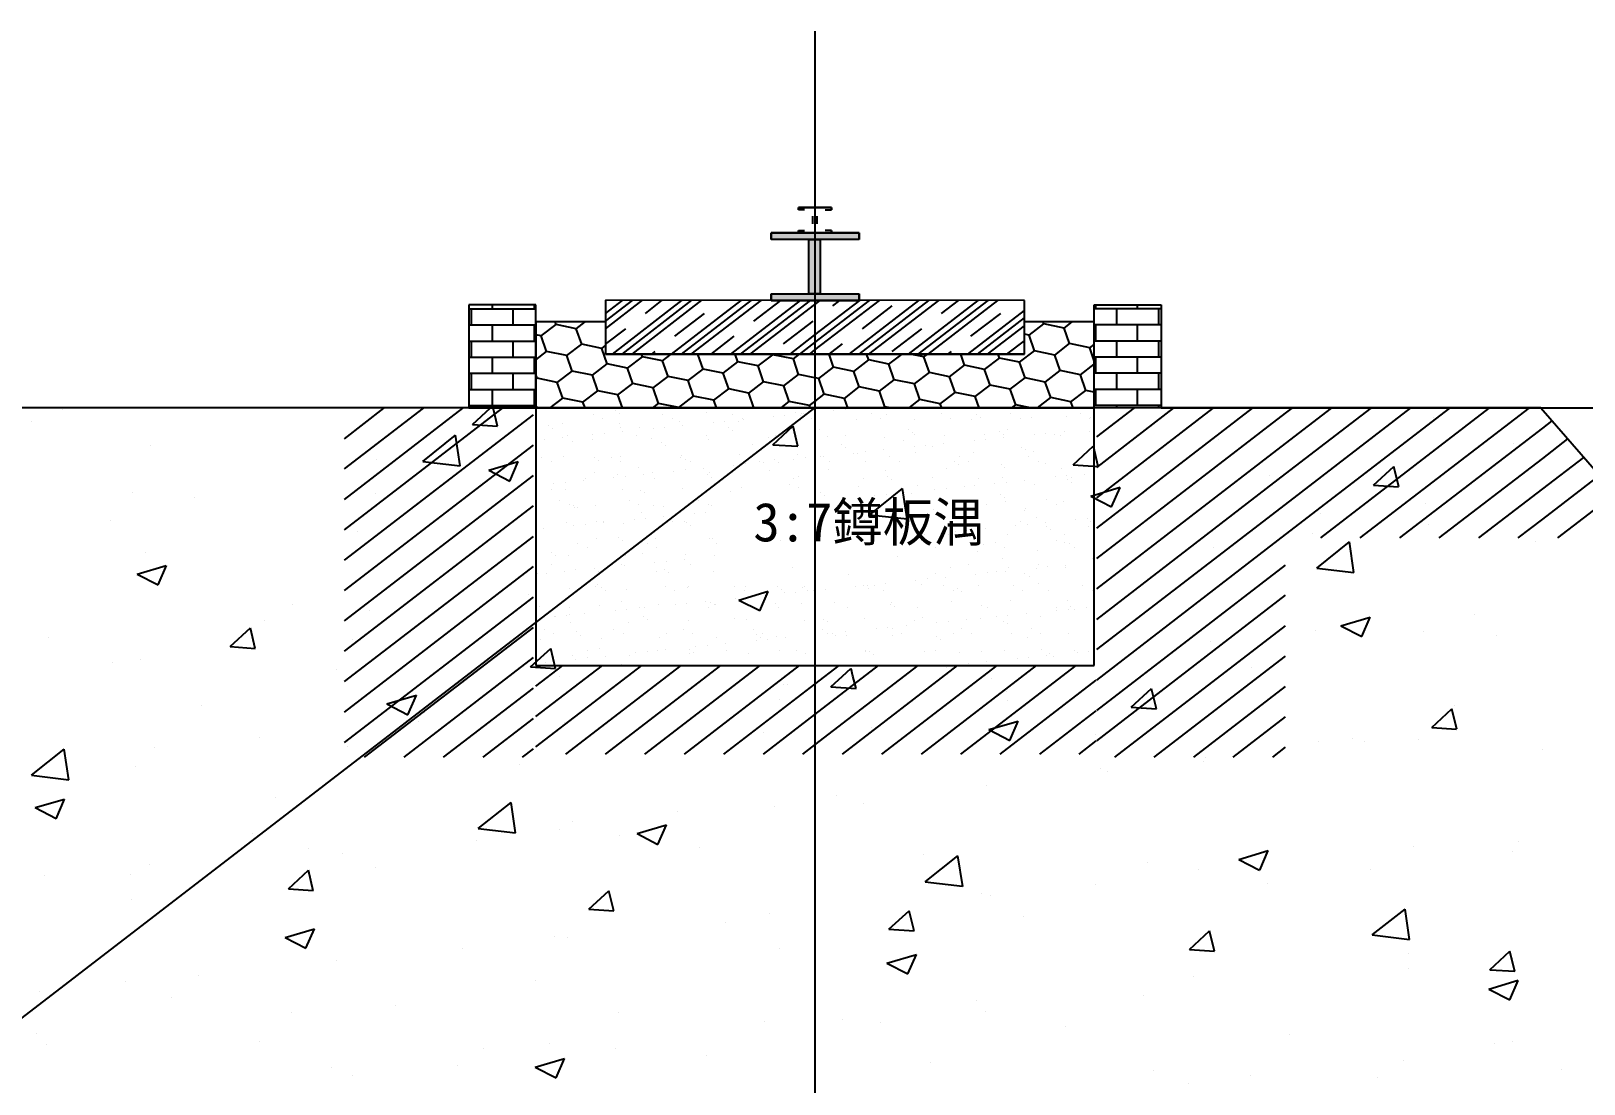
# Model space of a CAD drawing. Header units: metres. Extents: x 60 to 495, y 54 to 214.
# Drawn here: x 240.3 to 302.1, y 147.5 to 189.3 of the extents above; entities that cross this region are included whole.
import ezdxf

# ---------------------------------------------------------------- set-up
doc = ezdxf.new("R2010")
doc.units = ezdxf.units.M
doc.layers.add(' ', color=1, linetype='Continuous')

msp = doc.modelspace()

# ---------------------------------------------------------------- linework, layer by layer
at = {"layer": ' '}
for p, q in [((271.5, 189.35), (271.5, 69.64)), ((271.5, 189.35), (271.5, 149.36)), ((300.35, 174.38), (309.23, 174.38))]:
    msp.add_line(p, q, dxfattribs=at)
for p, q in [((272.16, 182.34), (270.85, 182.34)), ((270.85, 182.34), (270.85, 182.24)), ((270.85, 182.34), (272.16, 182.34)), ((270.85, 182.24), (270.85, 182.34)), ((271.08, 182.24), (270.85, 182.24)), ((271.91, 182.24), (272.16, 182.24)), ((272.16, 182.24), (272.16, 182.34)), ((272.16, 182.34), (272.16, 182.24)), ((271.41, 181.69), (271.41, 181.99)), ((271.58, 181.99), (271.58, 181.69)), ((273.25, 181.33), (269.76, 181.33)), ((269.76, 181.33), (269.76, 181.07)), ((269.76, 181.33), (273.25, 181.33)), ((269.76, 181.07), (269.76, 181.33)), ((273.25, 181.07), (269.76, 181.07)), ((270.85, 181.43), (270.85, 181.33)), ((270.85, 181.43), (271.08, 181.43)), ((270.85, 181.33), (270.85, 181.43)), ((270.85, 181.33), (272.16, 181.33)), ((272.16, 181.33), (270.85, 181.33)), ((271.26, 181.07), (271.7, 181.07)), ((271.26, 178.91), (271.26, 181.07)), ((271.7, 181.07), (271.7, 178.91)), ((272.16, 181.43), (271.91, 181.43)), ((272.16, 181.33), (272.16, 181.43)), ((272.16, 181.43), (272.16, 181.33)), ((273.25, 181.07), (273.25, 181.33)), ((273.25, 181.33), (273.25, 181.07)), ((260.41, 178.47), (257.74, 178.47)), ((257.74, 178.47), (257.74, 174.38)), ((258.68, 178.31), (258.68, 178.47)), ((260.35, 178.31), (260.35, 178.47)), ((260.41, 174.38), (260.41, 178.47)), ((279.82, 178.64), (263.18, 178.65)), ((263.18, 178.65), (263.18, 176.51)), ((263.18, 177.52), (264.65, 178.65)), ((263.18, 177.82), (264.26, 178.65)), ((263.18, 178.12), (263.86, 178.65)), ((263.45, 176.51), (266.22, 178.65)), ((263.84, 176.51), (266.61, 178.65)), ((264.23, 176.51), (267, 178.65)), ((264.76, 178.13), (265.43, 178.65)), ((265.8, 176.51), (268.57, 178.64)), ((266.19, 176.51), (268.96, 178.64)), ((266.58, 176.51), (269.36, 178.64)), ((268.15, 176.51), (270.92, 178.64)), ((268.54, 176.51), (271.32, 178.64)), ((268.93, 176.51), (271.5, 178.49)), ((269.07, 177.82), (270.14, 178.64)), ((269.76, 178.91), (273.25, 178.91)), ((269.76, 178.64), (269.76, 178.91)), ((269.76, 178.91), (269.76, 178.64)), ((273.25, 178.64), (269.76, 178.64)), ((269.76, 178.64), (273.25, 178.64)), ((271.7, 178.91), (271.26, 178.91)), ((271.5, 178.49), (271.71, 178.64)), ((271.5, 176.68), (274.06, 178.64)), ((271.5, 176.98), (273.67, 178.64)), ((271.5, 177.28), (273.28, 178.64)), ((272.21, 178.43), (272.49, 178.64)), ((272.86, 176.51), (275.63, 178.64)), ((273.25, 178.91), (273.25, 178.64)), ((273.25, 178.64), (273.25, 178.91)), ((273.25, 176.51), (276.02, 178.64)), ((273.39, 177.52), (274.57, 178.43)), ((273.64, 176.51), (276.42, 178.64)), ((275.21, 176.51), (277.99, 178.64)), ((275.6, 176.51), (278.38, 178.64)), ((276, 176.51), (278.77, 178.64)), ((276.53, 178.13), (277.2, 178.64)), ((279.82, 176.51), (279.82, 178.64)), ((282.6, 174.38), (282.6, 178.47)), ((282.6, 178.47), (285.26, 178.47)), ((282.66, 178.31), (282.66, 178.47)), ((284.32, 178.31), (284.32, 178.47)), ((285.26, 178.47), (285.26, 174.38)), ((257.74, 178.31), (260.41, 178.31)), ((257.85, 177.67), (257.85, 178.31)), ((259.51, 177.67), (259.51, 178.31)), ((263.18, 177.79), (260.41, 177.79)), ((260.41, 177.79), (260.41, 176.51)), ((261.21, 177.69), (261.17, 177.79)), ((262.01, 177.52), (262.36, 177.79)), ((265.93, 177.22), (267.11, 178.13)), ((270.25, 176.92), (271.43, 177.82)), ((277.57, 176.51), (279.82, 178.25)), ((277.7, 177.22), (278.88, 178.13)), ((277.96, 176.51), (279.82, 177.95)), ((282.6, 177.79), (279.82, 177.79)), ((280.6, 177.71), (280.57, 177.79)), ((281.4, 177.54), (281.72, 177.79)), ((285.26, 178.31), (282.6, 178.31)), ((282.6, 176.51), (282.6, 177.79)), ((283.49, 177.67), (283.49, 178.31)), ((285.16, 177.67), (285.16, 178.31)), ((257.74, 177.67), (260.41, 177.67)), ((258.68, 177.03), (258.68, 177.67)), ((260.35, 177.03), (260.35, 177.67)), ((260.62, 177.24), (260.41, 177.28)), ((260.62, 177.24), (261.21, 177.69)), ((260.83, 176.62), (260.62, 177.24)), ((262.01, 177.52), (261.21, 177.69)), ((262.23, 176.91), (262.01, 177.52)), ((263.18, 176.91), (263.98, 177.52)), ((267.37, 176.51), (268.29, 177.22)), ((270.51, 176.51), (271.5, 177.28)), ((274.57, 176.62), (275.74, 177.52)), ((278.35, 176.51), (279.82, 177.64)), ((280.01, 177.26), (279.82, 177.3)), ((280.01, 177.26), (280.6, 177.71)), ((280.23, 176.64), (280.01, 177.26)), ((281.4, 177.54), (280.6, 177.71)), ((281.62, 176.93), (281.4, 177.54)), ((285.26, 177.67), (282.6, 177.67)), ((282.66, 177.03), (282.66, 177.67)), ((284.32, 177.03), (284.32, 177.67)), ((257.74, 177.03), (260.41, 177.03)), ((257.85, 176.39), (257.85, 177.03)), ((259.51, 176.39), (259.51, 177.03)), ((260.41, 176.29), (260.83, 176.62)), ((260.41, 176.51), (260.41, 174.38)), ((261.64, 176.46), (260.83, 176.62)), ((261.64, 176.46), (262.23, 176.91)), ((263.03, 176.74), (262.23, 176.91)), ((263.03, 176.74), (263.18, 176.86)), ((263.24, 176.12), (263.03, 176.74)), ((279.82, 176.51), (263.18, 176.51)), ((263.18, 176.51), (279.82, 176.51)), ((263.18, 176.51), (279.82, 176.51)), ((264.64, 176.41), (264.6, 176.51)), ((265.01, 176.51), (265.15, 176.62)), ((265.44, 176.24), (265.79, 176.51)), ((267.05, 175.91), (266.84, 176.51)), ((268.44, 176.2), (268.33, 176.51)), ((269.83, 176.49), (269.82, 176.51)), ((270.64, 176.32), (270.88, 176.51)), ((270.9, 176.51), (271.5, 176.98)), ((271.29, 176.51), (271.5, 176.68)), ((272.24, 175.99), (272.06, 176.51)), ((272.07, 176.51), (272.6, 176.92)), ((273.64, 176.28), (273.55, 176.51)), ((274.44, 176.11), (274.96, 176.51)), ((275.83, 176.4), (275.28, 176.51)), ((275.83, 176.4), (275.98, 176.51)), ((276.78, 176.51), (276.92, 176.62)), ((277.44, 176.07), (277.29, 176.51)), ((278.83, 176.35), (278.78, 176.51)), ((279.13, 176.51), (279.82, 177.04)), ((279.63, 176.19), (280.23, 176.64)), ((281.03, 176.47), (280.23, 176.64)), ((281.03, 176.47), (281.62, 176.93)), ((282.42, 176.76), (281.62, 176.93)), ((282.42, 176.76), (282.6, 176.9)), ((282.6, 176.25), (282.42, 176.76)), ((285.26, 177.03), (282.6, 177.03)), ((282.6, 174.38), (282.6, 176.51)), ((283.49, 176.39), (283.49, 177.03)), ((285.16, 176.39), (285.16, 177.03)), ((257.74, 176.39), (260.41, 176.39)), ((258.68, 175.75), (258.68, 176.39)), ((260.35, 175.75), (260.35, 176.39)), ((261.85, 175.84), (261.64, 176.46)), ((262.66, 175.67), (263.24, 176.12)), ((264.05, 175.96), (263.24, 176.12)), ((264.05, 175.96), (264.64, 176.41)), ((264.26, 175.34), (264.05, 175.96)), ((265.44, 176.24), (264.64, 176.41)), ((265.66, 175.62), (265.44, 176.24)), ((266.46, 175.46), (267.05, 175.91)), ((267.85, 175.75), (267.05, 175.91)), ((267.85, 175.75), (268.44, 176.2)), ((269.24, 176.04), (268.44, 176.2)), ((269.24, 176.04), (269.83, 176.49)), ((269.46, 175.41), (269.24, 176.04)), ((270.64, 176.32), (269.83, 176.49)), ((270.85, 175.7), (270.64, 176.32)), ((271.65, 175.54), (272.24, 175.99)), ((273.05, 175.82), (272.24, 175.99)), ((273.05, 175.82), (273.64, 176.28)), ((274.44, 176.11), (273.64, 176.28)), ((274.65, 175.49), (274.44, 176.11)), ((276.05, 175.78), (275.83, 176.4)), ((276.85, 175.61), (277.44, 176.07)), ((278.24, 175.9), (277.44, 176.07)), ((278.24, 175.9), (278.83, 176.35)), ((278.46, 175.28), (278.24, 175.9)), ((279.63, 176.19), (278.83, 176.35)), ((279.85, 175.57), (279.63, 176.19)), ((281.24, 175.86), (281.03, 176.47)), ((282.05, 175.69), (282.6, 176.11)), ((285.26, 176.39), (282.6, 176.39)), ((282.66, 175.75), (282.66, 176.39)), ((284.32, 175.75), (284.32, 176.39)), ((257.74, 175.75), (260.41, 175.75)), ((257.85, 175.11), (257.85, 175.75)), ((259.51, 175.11), (259.51, 175.75)), ((260.46, 175.55), (260.41, 175.7)), ((260.41, 175.51), (260.46, 175.55)), ((261.26, 175.38), (260.46, 175.55)), ((261.26, 175.38), (261.85, 175.84)), ((261.48, 174.76), (261.26, 175.38)), ((262.66, 175.67), (261.85, 175.84)), ((262.87, 175.05), (262.66, 175.67)), ((263.67, 174.89), (264.26, 175.34)), ((265.07, 175.17), (264.26, 175.34)), ((265.07, 175.17), (265.66, 175.62)), ((266.46, 175.46), (265.66, 175.62)), ((266.67, 174.84), (266.46, 175.46)), ((268.07, 175.13), (267.85, 175.75)), ((268.87, 174.96), (269.46, 175.41)), ((270.26, 175.25), (269.46, 175.41)), ((270.26, 175.25), (270.85, 175.7)), ((271.5, 175.57), (270.85, 175.7)), ((271.65, 175.54), (271.5, 175.57)), ((271.87, 174.92), (271.65, 175.54)), ((273.26, 175.21), (273.05, 175.82)), ((274.07, 175.04), (274.65, 175.49)), ((275.46, 175.33), (274.65, 175.49)), ((275.46, 175.33), (276.05, 175.78)), ((275.67, 174.71), (275.46, 175.33)), ((276.85, 175.61), (276.05, 175.78)), ((277.07, 174.99), (276.85, 175.61)), ((277.87, 174.83), (278.46, 175.28)), ((279.26, 175.12), (278.46, 175.28)), ((279.26, 175.12), (279.85, 175.57)), ((280.65, 175.4), (279.85, 175.57)), ((280.65, 175.4), (281.24, 175.86)), ((280.87, 174.79), (280.65, 175.4)), ((282.05, 175.69), (281.24, 175.86)), ((282.26, 175.07), (282.05, 175.69)), ((285.26, 175.75), (282.6, 175.75)), ((283.49, 175.11), (283.49, 175.75)), ((285.16, 175.11), (285.16, 175.75)), ((257.74, 175.11), (260.41, 175.11)), ((258.68, 174.47), (258.68, 175.11)), ((260.35, 174.47), (260.35, 175.11)), ((260.98, 174.38), (261.48, 174.76)), ((262.28, 174.6), (261.48, 174.76)), ((262.28, 174.6), (262.87, 175.05)), ((263.67, 174.89), (262.87, 175.05)), ((263.85, 174.38), (263.67, 174.89)), ((265.28, 174.55), (265.07, 175.17)), ((266.09, 174.39), (266.67, 174.84)), ((267.48, 174.68), (266.67, 174.84)), ((267.48, 174.68), (268.07, 175.13)), ((267.58, 174.38), (267.48, 174.68)), ((268.87, 174.96), (268.07, 175.13)), ((269.07, 174.38), (268.87, 174.96)), ((270.48, 174.63), (270.26, 175.25)), ((271.5, 174.63), (271.87, 174.92)), ((272.67, 174.75), (271.87, 174.92)), ((272.67, 174.75), (273.26, 175.21)), ((272.8, 174.38), (272.67, 174.75)), ((274.07, 175.04), (273.26, 175.21)), ((274.28, 174.42), (274.07, 175.04)), ((275.24, 174.38), (275.67, 174.71)), ((276.48, 174.54), (275.67, 174.71)), ((276.48, 174.54), (277.07, 174.99)), ((277.87, 174.83), (277.07, 174.99)), ((278.03, 174.38), (277.87, 174.83)), ((279.48, 174.5), (279.26, 175.12)), ((280.34, 174.38), (280.87, 174.79)), ((281.67, 174.62), (280.87, 174.79)), ((281.67, 174.62), (282.26, 175.07)), ((282.6, 175), (282.26, 175.07)), ((285.26, 175.11), (282.6, 175.11)), ((282.66, 174.47), (282.66, 175.11)), ((284.32, 174.47), (284.32, 175.11)), ((182.74, 106.11), (271.5, 174.38)), ((300.35, 174.38), (227.12, 174.38)), ((241.58, 174.3), (241.58, 174.3)), ((260.41, 174.38), (250.64, 174.38)), ((252.8, 174.36), (252.8, 174.36)), ((252.8, 173.15), (254.37, 174.36)), ((252.8, 171.95), (255.94, 174.36)), ((252.8, 170.74), (257.51, 174.36)), ((252.8, 169.53), (259.08, 174.36)), ((252.8, 168.32), (260.31, 174.1)), ((257.74, 174.47), (260.41, 174.47)), ((257.74, 174.38), (260.41, 174.38)), ((257.85, 174.38), (257.85, 174.47)), ((257.89, 173.72), (258.61, 174.38)), ((258.88, 173.65), (258.71, 174.38)), ((259.51, 174.38), (259.51, 174.47)), ((260.57, 174.38), (260.41, 174.41)), ((260.41, 174.38), (282.6, 174.38)), ((282.6, 174.38), (260.41, 174.38)), ((260.41, 174.38), (260.41, 164.14)), ((262.36, 174.38), (262.28, 174.6)), ((262.69, 174.12), (262.69, 174.12)), ((263.59, 174.27), (263.59, 174.27)), ((263.75, 174.16), (263.75, 174.16)), ((265.05, 174.38), (265.28, 174.55)), ((266.09, 174.39), (265.28, 174.55)), ((265.45, 174.13), (265.45, 174.13)), ((266.09, 174.38), (266.09, 174.39)), ((267.19, 174.21), (267.19, 174.21)), ((268.22, 174.13), (268.22, 174.13)), ((270.15, 174.38), (270.48, 174.63)), ((270.3, 174.07), (270.3, 174.07)), ((271.28, 174.47), (270.48, 174.63)), ((270.74, 174.19), (270.74, 174.19)), ((270.91, 174.08), (270.91, 174.08)), ((270.98, 174.14), (270.98, 174.14)), ((271.03, 174.15), (271.03, 174.15)), ((271.28, 174.47), (271.5, 174.63)), ((271.31, 174.38), (271.28, 174.47)), ((272.23, 174.27), (272.23, 174.27)), ((272.7, 174.32), (272.7, 174.32)), ((273.75, 174.14), (273.75, 174.14)), ((274.23, 174.38), (274.28, 174.42)), ((274.49, 174.38), (274.28, 174.42)), ((274.35, 174.13), (274.35, 174.13)), ((276.54, 174.38), (276.48, 174.54)), ((276.51, 174.14), (276.51, 174.14)), ((277.9, 174.11), (277.9, 174.11)), ((279.28, 174.15), (279.28, 174.15)), ((279.32, 174.38), (279.48, 174.5)), ((280.06, 174.38), (279.48, 174.5)), ((281.51, 174.05), (281.51, 174.05)), ((281.76, 174.38), (281.67, 174.62)), ((282.04, 174.15), (282.04, 174.15)), ((285.26, 174.47), (282.6, 174.47)), ((285.26, 174.38), (282.6, 174.38)), ((282.6, 164.14), (282.6, 174.38)), ((282.7, 173.22), (284.18, 174.36)), ((282.7, 172.01), (285.75, 174.36)), ((282.7, 170.8), (287.32, 174.36)), ((282.7, 169.6), (288.89, 174.36)), ((282.7, 168.39), (290.2, 174.16)), ((283.49, 174.38), (283.49, 174.47)), ((285.16, 174.38), (285.16, 174.47)), ((285.26, 174.38), (300.35, 174.38)), ((285.47, 174.14), (285.47, 174.14)), ((290.2, 174.16), (290.46, 174.36)), ((290.2, 172.96), (292.03, 174.36)), ((290.2, 171.75), (293.6, 174.36)), ((290.2, 170.54), (295.17, 174.36)), ((290.2, 169.34), (296.73, 174.36)), ((291.6, 169.21), (298.3, 174.36)), ((293.17, 169.21), (299.88, 174.36)), ((298.07, 174.15), (298.07, 174.15)), ((300.35, 174.38), (302.57, 171.82)), ((240.38, 173.84), (240.38, 173.84)), ((253.51, 173.71), (253.51, 173.71)), ((257.89, 173.72), (258.88, 173.65)), ((260.92, 173.68), (260.92, 173.68)), ((261.08, 173.56), (261.08, 173.56)), ((261.47, 173.76), (261.47, 173.76)), ((263.07, 173.94), (263.07, 173.94)), ((263.74, 173.75), (263.74, 173.75)), ((263.78, 173.59), (263.78, 173.59)), ((263.86, 173.42), (263.86, 173.42)), ((264.52, 173.61), (264.52, 173.61)), ((265.07, 173.54), (265.07, 173.54)), ((265.53, 173.59), (265.53, 173.59)), ((265.83, 173.95), (265.83, 173.95)), ((266.13, 173.82), (266.13, 173.82)), ((266.25, 173.66), (266.25, 173.66)), ((267.45, 173.79), (267.45, 173.79)), ((267.92, 173.83), (267.92, 173.83)), ((268.07, 173.59), (268.07, 173.59)), ((268.24, 173.48), (268.24, 173.48)), ((268.46, 173.84), (268.46, 173.84)), ((268.6, 173.95), (268.6, 173.95)), ((268.64, 173.9), (268.64, 173.9)), ((269.82, 172.91), (270.62, 173.65)), ((269.84, 174.03), (269.84, 174.03)), ((270.82, 172.85), (270.63, 173.65)), ((270.73, 173.83), (270.73, 173.83)), ((271.36, 173.96), (271.36, 173.96)), ((271.68, 173.53), (271.68, 173.53)), ((273.13, 173.9), (273.13, 173.9)), ((274.12, 173.96), (274.12, 173.96)), ((275.23, 173.51), (275.23, 173.51)), ((275.45, 173.92), (275.45, 173.92)), ((276.89, 173.96), (276.89, 173.96)), ((277.72, 173.91), (277.72, 173.91)), ((278.07, 173.99), (278.07, 173.99)), ((278.83, 173.45), (278.83, 173.45)), ((279.17, 173.5), (279.17, 173.5)), ((279.65, 173.96), (279.65, 173.96)), ((280.12, 173.98), (280.12, 173.98)), ((281.4, 173.43), (281.4, 173.43)), ((282.39, 173.43), (282.39, 173.43)), ((282.42, 173.97), (282.42, 173.97)), ((282.44, 174), (282.44, 174)), ((294.74, 169.21), (300.42, 173.57)), ((296.1, 173.99), (296.1, 173.99)), ((300.42, 173.57), (300.8, 173.86)), ((245.11, 172.89), (245.11, 172.89)), ((252.8, 167.12), (260.31, 172.89)), ((255.92, 172.25), (257.21, 173.29)), ((257.4, 172.07), (257.21, 173.29)), ((260.75, 173.11), (260.75, 173.11)), ((261.47, 173.18), (261.47, 173.18)), ((261.65, 173.28), (261.65, 173.28)), ((261.85, 173.02), (261.85, 173.02)), ((262.67, 173.3), (262.67, 173.3)), ((262.67, 173.12), (262.67, 173.12)), ((263.14, 173.35), (263.14, 173.35)), ((264.41, 173.28), (264.41, 173.28)), ((264.99, 173.14), (264.99, 173.14)), ((265.41, 172.99), (265.41, 172.99)), ((265.57, 172.88), (265.57, 172.88)), ((267.18, 173.29), (267.18, 173.29)), ((267.26, 173.13), (267.26, 173.13)), ((269.01, 172.93), (269.01, 172.93)), ((269.66, 173.2), (269.66, 173.2)), ((269.82, 172.91), (270.82, 172.85)), ((269.94, 173.29), (269.94, 173.29)), ((271.98, 173.22), (271.98, 173.22)), ((272.56, 172.91), (272.56, 172.91)), ((272.7, 173.29), (272.7, 173.29)), ((274.25, 173.21), (274.25, 173.21)), ((275, 173.08), (275, 173.08)), ((275.39, 173.39), (275.39, 173.39)), ((275.44, 172.83), (275.44, 172.83)), ((275.47, 173.3), (275.47, 173.3)), ((275.9, 172.88), (275.9, 172.88)), ((276.17, 172.85), (276.17, 172.85)), ((276.62, 172.95), (276.62, 172.95)), ((276.65, 173.28), (276.65, 173.28)), ((277.83, 173.07), (277.83, 173.07)), ((278.23, 173.3), (278.23, 173.3)), ((278.29, 173.11), (278.29, 173.11)), ((278.98, 173.3), (278.98, 173.3)), ((279.01, 173.19), (279.01, 173.19)), ((279.72, 172.82), (279.72, 172.82)), ((280.22, 173.31), (280.22, 173.31)), ((280.68, 173.36), (280.68, 173.36)), ((281, 173.3), (281, 173.3)), ((281.24, 173.29), (281.24, 173.29)), ((281.76, 172.11), (282.56, 172.85)), ((282.55, 173.31), (282.55, 173.31)), ((282.76, 172.04), (282.57, 172.85)), ((282.7, 167.18), (290.2, 172.96)), ((287.55, 173.1), (287.55, 173.1)), ((299.26, 172.96), (299.26, 172.96)), ((300.42, 172.36), (301.42, 173.14)), ((254.07, 172.31), (254.07, 172.31)), ((255.92, 172.25), (257.4, 172.07)), ((258.54, 171.9), (259.71, 172.24)), ((259.37, 171.46), (259.71, 172.24)), ((260.64, 172.41), (260.64, 172.41)), ((261.02, 172.23), (261.02, 172.23)), ((261.52, 172.44), (261.52, 172.44)), ((262.74, 172.39), (262.74, 172.39)), ((262.9, 172.28), (262.9, 172.28)), ((263.41, 172.42), (263.41, 172.42)), ((263.78, 172.23), (263.78, 172.23)), ((263.79, 172.43), (263.79, 172.43)), ((266.17, 172.42), (266.17, 172.42)), ((266.19, 172.5), (266.19, 172.5)), ((266.34, 172.33), (266.34, 172.33)), ((266.55, 172.24), (266.55, 172.24)), ((268.51, 172.52), (268.51, 172.52)), ((268.94, 172.43), (268.94, 172.43)), ((269.31, 172.24), (269.31, 172.24)), ((269.45, 172.22), (269.45, 172.22)), ((269.89, 172.31), (269.89, 172.31)), ((270.06, 172.19), (270.06, 172.19)), ((270.66, 172.34), (270.66, 172.34)), ((270.79, 172.51), (270.79, 172.51)), ((271.12, 172.39), (271.12, 172.39)), ((271.7, 172.43), (271.7, 172.43)), ((271.85, 172.46), (271.85, 172.46)), ((272.07, 172.24), (272.07, 172.24)), ((272.73, 172.79), (272.73, 172.79)), ((273.05, 172.58), (273.05, 172.58)), ((273.18, 172.58), (273.18, 172.58)), ((273.5, 172.25), (273.5, 172.25)), ((273.51, 172.63), (273.51, 172.63)), ((274.23, 172.71), (274.23, 172.71)), ((274.46, 172.43), (274.46, 172.43)), ((274.84, 172.25), (274.84, 172.25)), ((275.51, 172.6), (275.51, 172.6)), ((277.05, 172.23), (277.05, 172.23)), ((277.23, 172.43), (277.23, 172.43)), ((277.6, 172.25), (277.6, 172.25)), ((277.78, 172.6), (277.78, 172.6)), ((279.88, 172.71), (279.88, 172.71)), ((279.99, 172.44), (279.99, 172.44)), ((280.17, 172.66), (280.17, 172.66)), ((280.37, 172.25), (280.37, 172.25)), ((282.5, 172.68), (282.5, 172.68)), ((296.31, 169.21), (300.42, 172.36)), ((300.42, 171.16), (302.05, 172.41)), ((252.8, 165.91), (260.31, 171.69)), ((258.54, 171.9), (259.37, 171.47)), ((262.36, 171.57), (262.36, 171.57)), ((262.73, 171.8), (262.73, 171.8)), ((263.49, 171.62), (263.49, 171.62)), ((263.67, 171.74), (263.67, 171.74)), ((263.95, 171.66), (263.95, 171.66)), ((264.49, 172.02), (264.49, 172.02)), ((264.68, 171.74), (264.68, 171.74)), ((265.05, 171.82), (265.05, 171.82)), ((265.13, 171.57), (265.13, 171.57)), ((265.88, 171.86), (265.88, 171.86)), ((266.35, 171.91), (266.35, 171.91)), ((267.07, 171.98), (267.07, 171.98)), ((267.23, 171.71), (267.23, 171.71)), ((267.32, 171.82), (267.32, 171.82)), ((267.39, 171.6), (267.39, 171.6)), ((267.89, 171.58), (267.89, 171.58)), ((268.27, 172.1), (268.27, 172.1)), ((268.73, 172.15), (268.73, 172.15)), ((269.71, 171.88), (269.71, 171.88)), ((270.66, 171.58), (270.66, 171.58)), ((270.83, 171.65), (270.83, 171.65)), ((272.04, 171.91), (272.04, 171.91)), ((273.42, 171.58), (273.42, 171.58)), ((274.31, 171.9), (274.31, 171.9)), ((274.38, 171.63), (274.38, 171.63)), ((276.19, 171.59), (276.19, 171.59)), ((276.71, 171.96), (276.71, 171.96)), ((277.21, 172.11), (277.21, 172.11)), ((277.99, 171.57), (277.99, 171.57)), ((278.91, 172.13), (278.91, 172.13)), ((278.95, 171.59), (278.95, 171.59)), ((279.03, 171.99), (279.03, 171.99)), ((280.65, 172.16), (280.65, 172.16)), ((281.04, 171.63), (281.04, 171.63)), ((281.3, 171.98), (281.3, 171.98)), ((281.5, 171.67), (281.5, 171.67)), ((281.71, 171.6), (281.71, 171.6)), ((281.76, 172.11), (282.76, 172.04)), ((282.22, 171.74), (282.22, 171.74)), ((282.7, 165.97), (290.2, 171.75)), ((289.55, 171.68), (289.55, 171.68)), ((293.7, 171.31), (294.5, 172.04)), ((294.7, 171.24), (294.5, 172.04)), ((300.42, 169.95), (302.85, 171.82)), ((301.02, 169.21), (304.41, 171.82)), ((244.37, 171.03), (244.37, 171.03)), ((254.02, 170.96), (254.02, 170.96)), ((258.19, 171.38), (258.19, 171.38)), ((261.01, 171.13), (261.01, 171.13)), ((261.1, 171.38), (261.1, 171.38)), ((261.57, 171.42), (261.57, 171.42)), ((261.58, 171.13), (261.58, 171.13)), ((262.29, 171.49), (262.29, 171.49)), ((263.85, 171.12), (263.85, 171.12)), ((264.56, 171.11), (264.56, 171.11)), ((264.72, 171), (264.72, 171)), ((266.25, 171.18), (266.25, 171.18)), ((268.16, 171.05), (268.16, 171.05)), ((268.57, 171.21), (268.57, 171.21)), ((270.5, 171.32), (270.5, 171.32)), ((270.84, 171.2), (270.84, 171.2)), ((271.71, 171.03), (271.71, 171.03)), ((273.24, 171.27), (273.24, 171.27)), ((273.68, 170.13), (274.98, 171.17)), ((274.55, 171.51), (274.55, 171.51)), ((275.16, 169.96), (274.98, 171.17)), ((275.05, 171.02), (275.05, 171.02)), ((275.32, 170.97), (275.32, 170.97)), ((275.56, 171.29), (275.56, 171.29)), ((276.26, 171.14), (276.26, 171.14)), ((276.72, 171.19), (276.72, 171.19)), ((277.44, 171.26), (277.44, 171.26)), ((277.83, 171.28), (277.83, 171.28)), ((278.65, 171.38), (278.65, 171.38)), ((279.11, 171.43), (279.11, 171.43)), ((279.83, 171.5), (279.83, 171.5)), ((280.23, 171.35), (280.23, 171.35)), ((281.54, 171.54), (281.54, 171.54)), ((281.7, 171.43), (281.7, 171.43)), ((282.46, 170.87), (283.63, 171.22)), ((282.55, 171.37), (282.55, 171.37)), ((283.29, 170.44), (283.63, 171.21)), ((293.7, 171.31), (294.69, 171.24)), ((297.88, 169.21), (300.42, 171.16)), ((246.83, 170.81), (246.83, 170.81)), ((252.8, 164.71), (260.31, 170.48)), ((255.72, 170.52), (255.72, 170.52)), ((261.36, 170.7), (261.36, 170.7)), ((261.73, 170.52), (261.73, 170.52)), ((261.89, 170.51), (261.89, 170.51)), ((261.96, 170.41), (261.96, 170.41)), ((262.05, 170.4), (262.05, 170.4)), ((262.78, 170.49), (262.78, 170.49)), ((264.12, 170.71), (264.12, 170.71)), ((264.5, 170.52), (264.5, 170.52)), ((265.1, 170.51), (265.1, 170.51)), ((265.49, 170.45), (265.49, 170.45)), ((266.89, 170.71), (266.89, 170.71)), ((267.26, 170.53), (267.26, 170.53)), ((267.38, 170.5), (267.38, 170.5)), ((271.88, 170.91), (271.88, 170.91)), ((272.66, 170.78), (272.66, 170.78)), ((273.87, 170.9), (273.87, 170.9)), ((274.33, 170.95), (274.33, 170.95)), ((276.2, 170.35), (276.2, 170.35)), ((276.76, 170.65), (276.76, 170.65)), ((277.95, 170.72), (277.95, 170.72)), ((278.32, 170.54), (278.32, 170.54)), ((278.87, 170.94), (278.87, 170.94)), ((279.04, 170.83), (279.04, 170.83)), ((279.08, 170.67), (279.08, 170.67)), ((279.85, 170.39), (279.85, 170.39)), ((280.71, 170.73), (280.71, 170.73)), ((281.08, 170.55), (281.08, 170.55)), ((281.36, 170.66), (281.36, 170.66)), ((282.46, 170.87), (283.29, 170.44)), ((282.48, 170.88), (282.48, 170.88)), ((282.7, 164.77), (290.2, 170.54)), ((295.77, 170.58), (295.77, 170.58)), ((243.51, 169.89), (243.51, 169.89)), ((261.63, 169.81), (261.63, 169.81)), ((262.38, 169.74), (262.38, 169.74)), ((262.82, 169.85), (262.82, 169.85)), ((263.08, 169.86), (263.08, 169.86)), ((263.1, 169.81), (263.1, 169.81)), ((263.9, 169.8), (263.9, 169.8)), ((264.31, 169.93), (264.31, 169.93)), ((264.6, 170.23), (264.6, 170.23)), ((264.77, 169.98), (264.77, 169.98)), ((265.49, 170.05), (265.49, 170.05)), ((265.85, 169.86), (265.85, 169.86)), ((266.3, 169.87), (266.3, 169.87)), ((266.38, 169.83), (266.38, 169.83)), ((266.7, 170.18), (266.7, 170.18)), ((267.16, 170.22), (267.16, 170.22)), ((273.48, 169.94), (273.48, 169.94)), ((273.68, 170.13), (275.16, 169.96)), ((276.36, 170.23), (276.36, 170.23)), ((276.9, 169.88), (276.9, 169.88)), ((277.89, 169.96), (277.89, 169.96)), ((279.67, 169.88), (279.67, 169.88)), ((279.81, 170.29), (279.81, 170.29)), ((279.93, 169.75), (279.93, 169.75)), ((280.29, 170.03), (280.29, 170.03)), ((280.65, 169.82), (280.65, 169.82)), ((281.85, 169.94), (281.85, 169.94)), ((282.32, 169.99), (282.32, 169.99)), ((282.43, 169.88), (282.43, 169.88)), ((291.6, 170.16), (291.6, 170.16)), ((295.89, 169.74), (295.89, 169.74)), ((299.45, 169.21), (300.42, 169.95)), ((252.8, 163.5), (260.31, 169.27)), ((253.31, 169.45), (253.31, 169.45)), ((260.44, 169.1), (260.44, 169.1)), ((260.72, 169.57), (260.72, 169.57)), ((261.92, 169.69), (261.92, 169.69)), ((262.83, 169.17), (262.83, 169.17)), ((263.71, 169.23), (263.71, 169.23)), ((263.87, 169.11), (263.87, 169.11)), ((265.16, 169.19), (265.16, 169.19)), ((266.54, 169.71), (266.54, 169.71)), ((267.32, 169.17), (267.32, 169.17)), ((267.43, 169.19), (267.43, 169.19)), ((270.14, 169.11), (270.14, 169.11)), ((275.87, 169.33), (275.87, 169.33)), ((276.82, 169.33), (276.82, 169.33)), ((277.08, 169.46), (277.08, 169.46)), ((277.14, 169.68), (277.14, 169.68)), ((277.54, 169.5), (277.54, 169.5)), ((278.26, 169.58), (278.26, 169.58)), ((279.14, 169.36), (279.14, 169.36)), ((279.46, 169.7), (279.46, 169.7)), ((280.69, 169.66), (280.69, 169.66)), ((280.85, 169.55), (280.85, 169.55)), ((281.41, 169.35), (281.41, 169.35)), ((282.37, 169.65), (282.37, 169.65)), ((282.7, 163.56), (290.2, 169.34)), ((291.26, 169.37), (291.26, 169.37)), ((244.91, 168.63), (244.91, 168.63)), ((261.04, 168.63), (261.04, 168.63)), ((261.2, 168.51), (261.2, 168.51)), ((261.69, 168.5), (261.69, 168.5)), ((262.08, 168.99), (262.08, 168.99)), ((262.45, 168.81), (262.45, 168.81)), ((263.96, 168.49), (263.96, 168.49)), ((264.64, 168.57), (264.64, 168.57)), ((264.84, 169), (264.84, 169)), ((265.22, 168.81), (265.22, 168.81)), ((266.36, 168.55), (266.36, 168.55)), ((267.52, 168.49), (267.52, 168.49)), ((267.6, 169), (267.6, 169)), ((275.9, 169.01), (275.9, 169.01)), ((276.27, 168.83), (276.27, 168.83)), ((277.95, 168.65), (277.95, 168.65)), ((278.02, 169.06), (278.02, 169.06)), ((278.18, 168.95), (278.18, 168.95)), ((278.66, 169.02), (278.66, 169.02)), ((279.04, 168.83), (279.04, 168.83)), ((280.34, 168.72), (280.34, 168.72)), ((281.09, 169.09), (281.09, 169.09)), ((281.43, 169.02), (281.43, 169.02)), ((281.62, 169), (281.62, 169)), ((281.8, 168.84), (281.8, 168.84)), ((287.35, 168.83), (287.35, 168.83)), ((291.44, 168.01), (292.74, 169.05)), ((292.92, 167.83), (292.74, 169.05)), ((300.14, 169.08), (300.14, 169.08)), ((244.56, 167.77), (245.72, 168.11)), ((245.39, 167.34), (245.73, 168.11)), ((252.8, 162.29), (260.31, 168.07)), ((261.04, 168.14), (261.04, 168.14)), ((261.54, 167.88), (261.54, 167.88)), ((261.98, 167.97), (261.98, 167.97)), ((262.74, 168), (262.74, 168)), ((263.2, 168.05), (263.2, 168.05)), ((263.8, 168.15), (263.8, 168.15)), ((263.92, 168.12), (263.92, 168.12)), ((265.13, 168.25), (265.13, 168.25)), ((265.21, 167.88), (265.21, 167.88)), ((265.53, 167.95), (265.53, 167.95)), ((265.59, 168.29), (265.59, 168.29)), ((266.32, 168.37), (266.32, 168.37)), ((266.57, 168.15), (266.57, 168.15)), ((267.48, 167.87), (267.48, 167.87)), ((270.62, 168.03), (270.62, 168.03)), ((274.79, 168.45), (274.79, 168.45)), ((276.88, 168.02), (276.88, 168.02)), ((277.62, 168.17), (277.62, 168.17)), ((278.71, 167.87), (278.71, 167.87)), ((278.96, 168.4), (278.96, 168.4)), ((279.08, 167.89), (279.08, 167.89)), ((279.2, 168.04), (279.2, 168.04)), ((280.29, 168.01), (280.29, 168.01)), ((280.38, 168.17), (280.38, 168.17)), ((280.75, 168.06), (280.75, 168.06)), ((281.47, 168.13), (281.47, 168.13)), ((281.47, 168.03), (281.47, 168.03)), ((282.51, 168.38), (282.51, 168.38)), ((282.7, 162.35), (290.2, 168.13)), ((291.44, 168.01), (292.92, 167.84)), ((244.56, 167.77), (245.39, 167.34)), ((260.43, 167.83), (260.43, 167.83)), ((260.49, 167.79), (260.49, 167.79)), ((260.81, 167.81), (260.81, 167.81)), ((262.79, 167.28), (262.79, 167.28)), ((262.86, 167.35), (262.86, 167.35)), ((262.89, 167.86), (262.89, 167.86)), ((265.56, 167.29), (265.56, 167.29)), ((265.69, 167.83), (265.69, 167.83)), ((266.46, 167.29), (266.46, 167.29)), ((268.32, 167.29), (268.32, 167.29)), ((268.74, 167.26), (268.74, 167.26)), ((270.02, 167.26), (270.02, 167.26)), ((271.01, 167.25), (271.01, 167.25)), ((271.09, 167.29), (271.09, 167.29)), ((272.85, 167.75), (272.85, 167.75)), ((273.12, 167.29), (273.12, 167.29)), ((273.41, 167.32), (273.41, 167.32)), ((273.58, 167.33), (273.58, 167.33)), ((273.85, 167.3), (273.85, 167.3)), ((274.3, 167.41), (274.3, 167.41)), ((275.51, 167.53), (275.51, 167.53)), ((275.73, 167.34), (275.73, 167.34)), ((275.97, 167.58), (275.97, 167.58)), ((276.29, 167.8), (276.29, 167.8)), ((276.61, 167.3), (276.61, 167.3)), ((276.69, 167.65), (276.69, 167.65)), ((277.89, 167.77), (277.89, 167.77)), ((278, 167.33), (278, 167.33)), ((278.36, 167.82), (278.36, 167.82)), ((279.38, 167.31), (279.38, 167.31)), ((279.84, 167.78), (279.84, 167.78)), ((280.01, 167.66), (280.01, 167.66)), ((280.4, 167.4), (280.4, 167.4)), ((282.14, 167.31), (282.14, 167.31)), ((252.8, 161.08), (260.31, 166.86)), ((260.11, 166.97), (260.11, 166.97)), ((261.75, 167.18), (261.75, 167.18)), ((263.02, 167.23), (263.02, 167.23)), ((263.17, 167.1), (263.17, 167.1)), ((263.8, 166.69), (263.8, 166.69)), ((264.02, 167.17), (264.02, 167.17)), ((265.93, 167.1), (265.93, 167.1)), ((266.42, 167.24), (266.42, 167.24)), ((267.13, 166.68), (267.13, 166.68)), ((267.35, 166.66), (267.35, 166.66)), ((268.34, 166.8), (268.34, 166.8)), ((268.48, 166.74), (269.64, 167.09)), ((268.48, 166.74), (269.31, 166.32)), ((268.7, 167.11), (268.7, 167.11)), ((268.8, 166.85), (268.8, 166.85)), ((269.31, 166.31), (269.64, 167.08)), ((269.52, 166.93), (269.52, 166.93)), ((270.18, 167.15), (270.18, 167.15)), ((270.3, 167.05), (270.3, 167.05)), ((270.73, 167.05), (270.73, 167.05)), ((271.19, 167.1), (271.19, 167.1)), ((271.46, 167.11), (271.46, 167.11)), ((271.91, 167.17), (271.91, 167.17)), ((272.26, 166.64), (272.26, 166.64)), ((273.62, 167.21), (273.62, 167.21)), ((274.23, 167.11), (274.23, 167.11)), ((274.53, 166.64), (274.53, 166.64)), ((276.93, 166.7), (276.93, 166.7)), ((276.99, 167.12), (276.99, 167.12)), ((277.17, 167.18), (277.17, 167.18)), ((277.33, 167.07), (277.33, 167.07)), ((279.26, 166.72), (279.26, 166.72)), ((279.76, 167.12), (279.76, 167.12)), ((280.78, 167.12), (280.78, 167.12)), ((281.52, 166.72), (281.52, 166.72)), ((282.52, 167.13), (282.52, 167.13)), ((282.7, 161.15), (290.2, 166.93)), ((250.72, 166.55), (250.72, 166.55)), ((253.81, 166.33), (253.81, 166.33)), ((260.55, 166.47), (260.55, 166.47)), ((261.13, 166.09), (261.13, 166.09)), ((261.17, 166.08), (261.17, 166.08)), ((261.63, 166.12), (261.63, 166.12)), ((261.75, 166.43), (261.75, 166.43)), ((261.76, 166.15), (261.76, 166.15)), ((262.35, 166.2), (262.35, 166.2)), ((262.95, 166.54), (262.95, 166.54)), ((263.56, 166.32), (263.56, 166.32)), ((264.02, 166.37), (264.02, 166.37)), ((264.52, 166.44), (264.52, 166.44)), ((264.68, 166.07), (264.68, 166.07)), ((264.74, 166.44), (264.74, 166.44)), ((265.27, 166.57), (265.27, 166.57)), ((265.95, 166.56), (265.95, 166.56)), ((266.41, 166.61), (266.41, 166.61)), ((267.28, 166.44), (267.28, 166.44)), ((267.51, 166.55), (267.51, 166.55)), ((267.54, 166.55), (267.54, 166.55)), ((269.94, 166.62), (269.94, 166.62)), ((270.04, 166.45), (270.04, 166.45)), ((270.95, 166.6), (270.95, 166.6)), ((272.81, 166.45), (272.81, 166.45)), ((274.51, 166.58), (274.51, 166.58)), ((274.67, 166.47), (274.67, 166.47)), ((275.57, 166.46), (275.57, 166.46)), ((275.79, 166.03), (275.79, 166.03)), ((278.06, 166.02), (278.06, 166.02)), ((278.11, 166.52), (278.11, 166.52)), ((278.34, 166.46), (278.34, 166.46)), ((278.71, 166.09), (278.71, 166.09)), ((279.17, 166.13), (279.17, 166.13)), ((279.9, 166.21), (279.9, 166.21)), ((280.45, 166.08), (280.45, 166.08)), ((281.1, 166.46), (281.1, 166.46)), ((281.1, 166.33), (281.1, 166.33)), ((281.57, 166.38), (281.57, 166.38)), ((281.66, 166.5), (281.66, 166.5)), ((281.82, 166.38), (281.82, 166.38)), ((282.29, 166.45), (282.29, 166.45)), ((292.4, 165.72), (293.56, 166.06)), ((293.23, 165.29), (293.56, 166.06)), ((297.7, 166.17), (297.7, 166.17)), ((248.26, 164.89), (249.06, 165.63)), ((249.25, 164.82), (249.06, 165.62)), ((249.64, 165.91), (249.64, 165.91)), ((253.6, 160.49), (260.31, 165.65)), ((260.75, 165.57), (260.75, 165.57)), ((261.8, 165.86), (261.8, 165.86)), ((262.01, 165.47), (262.01, 165.47)), ((263.51, 165.57), (263.51, 165.57)), ((264.07, 165.86), (264.07, 165.86)), ((264.84, 165.95), (264.84, 165.95)), ((265.61, 165.41), (265.61, 165.41)), ((266.27, 165.58), (266.27, 165.58)), ((266.47, 165.92), (266.47, 165.92)), ((268.29, 166.01), (268.29, 166.01)), ((268.79, 165.95), (268.79, 165.95)), ((269.04, 165.58), (269.04, 165.58)), ((269.42, 165.4), (269.42, 165.4)), ((271.07, 165.94), (271.07, 165.94)), ((271.8, 165.58), (271.8, 165.58)), ((271.83, 165.98), (271.83, 165.98)), ((272, 165.87), (272, 165.87)), ((272.01, 165.41), (272.01, 165.41)), ((272.18, 165.4), (272.18, 165.4)), ((272.73, 165.48), (272.73, 165.48)), ((273.46, 166), (273.46, 166)), ((273.93, 165.6), (273.93, 165.6)), ((274.4, 165.65), (274.4, 165.65)), ((274.57, 165.59), (274.57, 165.59)), ((274.94, 165.4), (274.94, 165.4)), ((275.12, 165.72), (275.12, 165.72)), ((275.44, 165.92), (275.44, 165.92)), ((276.32, 165.85), (276.32, 165.85)), ((276.79, 165.89), (276.79, 165.89)), ((277.33, 165.59), (277.33, 165.59)), ((277.51, 165.96), (277.51, 165.96)), ((277.71, 165.41), (277.71, 165.41)), ((278.99, 165.9), (278.99, 165.9)), ((279.15, 165.79), (279.15, 165.79)), ((279.31, 165.41), (279.31, 165.41)), ((280.1, 165.6), (280.1, 165.6)), ((280.47, 165.41), (280.47, 165.41)), ((281.58, 165.4), (281.58, 165.4)), ((282.6, 165.84), (282.6, 165.84)), ((283.41, 160.49), (290.2, 165.72)), ((291.39, 165.53), (291.39, 165.53)), ((292.4, 165.72), (293.23, 165.29)), ((295.69, 165.47), (295.69, 165.47)), ((241.02, 165.27), (241.02, 165.27)), ((248.26, 164.89), (249.25, 164.82)), ((253.11, 165.19), (253.11, 165.19)), ((260.2, 164.09), (261, 164.82)), ((260.6, 165.16), (260.6, 165.16)), ((261.19, 164.02), (261, 164.82)), ((261.12, 165.39), (261.12, 165.39)), ((262.17, 165.35), (262.17, 165.35)), ((262.95, 164.81), (262.95, 164.81)), ((263, 165.22), (263, 165.22)), ((263.88, 165.39), (263.88, 165.39)), ((265.33, 165.25), (265.33, 165.25)), ((266.5, 164.79), (266.5, 164.79)), ((266.65, 165.39), (266.65, 165.39)), ((266.77, 164.88), (266.77, 164.88)), ((267.23, 164.93), (267.23, 164.93)), ((267.6, 165.24), (267.6, 165.24)), ((267.95, 165), (267.95, 165)), ((269.16, 165.12), (269.16, 165.12)), ((269.17, 165.38), (269.17, 165.38)), ((269.33, 165.27), (269.33, 165.27)), ((269.62, 165.17), (269.62, 165.17)), ((269.99, 165.31), (269.99, 165.31)), ((270.34, 165.24), (270.34, 165.24)), ((271.54, 165.36), (271.54, 165.36)), ((272.32, 165.33), (272.32, 165.33)), ((272.77, 165.32), (272.77, 165.32)), ((274.59, 165.32), (274.59, 165.32)), ((276.32, 165.3), (276.32, 165.3)), ((276.49, 165.18), (276.49, 165.18)), ((276.99, 165.39), (276.99, 165.39)), ((279.93, 165.24), (279.93, 165.24)), ((287.23, 165.11), (287.23, 165.11)), ((298.57, 165.32), (298.57, 165.32)), ((243.59, 164.27), (243.59, 164.27)), ((244.71, 164.37), (244.71, 164.37)), ((255.17, 160.49), (260.31, 164.45)), ((260.78, 164.27), (260.78, 164.27)), ((261.86, 164.55), (261.86, 164.55)), ((261.99, 164.39), (261.99, 164.39)), ((262.45, 164.44), (262.45, 164.44)), ((262.47, 164.73), (262.47, 164.73)), ((263.17, 164.51), (263.17, 164.51)), ((263.83, 164.18), (263.83, 164.18)), ((264.13, 164.54), (264.13, 164.54)), ((264.38, 164.64), (264.38, 164.64)), ((264.84, 164.68), (264.84, 164.68)), ((265.23, 164.73), (265.23, 164.73)), ((265.56, 164.76), (265.56, 164.76)), ((266.53, 164.61), (266.53, 164.61)), ((266.66, 164.67), (266.66, 164.67)), ((268, 164.74), (268, 164.74)), ((268.85, 164.63), (268.85, 164.63)), ((270.1, 164.72), (270.1, 164.72)), ((270.76, 164.74), (270.76, 164.74)), ((271.12, 164.62), (271.12, 164.62)), ((273.52, 164.74), (273.52, 164.74)), ((273.52, 164.69), (273.52, 164.69)), ((273.65, 164.7), (273.65, 164.7)), ((273.82, 164.58), (273.82, 164.58)), ((275.84, 164.71), (275.84, 164.71)), ((276.29, 164.74), (276.29, 164.74)), ((277.26, 164.64), (277.26, 164.64)), ((277.6, 164.21), (277.6, 164.21)), ((278.11, 164.7), (278.11, 164.7)), ((278.32, 164.28), (278.32, 164.28)), ((279.05, 164.75), (279.05, 164.75)), ((279.53, 164.4), (279.53, 164.4)), ((279.99, 164.45), (279.99, 164.45)), ((280.51, 164.77), (280.51, 164.77)), ((280.71, 164.52), (280.71, 164.52)), ((280.81, 164.62), (280.81, 164.62)), ((280.98, 164.5), (280.98, 164.5)), ((281.82, 164.75), (281.82, 164.75)), ((281.92, 164.64), (281.92, 164.64)), ((282.38, 164.69), (282.38, 164.69)), ((284.98, 160.49), (290.2, 164.51)), ((287.15, 164.57), (287.15, 164.57)), ((252.47, 163.98), (252.47, 163.98)), ((260.2, 164.09), (261.19, 164.02)), ((260.41, 164.14), (282.6, 164.14)), ((260.41, 163.32), (261.48, 164.14)), ((260.41, 162.11), (263.05, 164.14)), ((260.41, 160.9), (264.62, 164.14)), ((261.36, 163.69), (261.36, 163.69)), ((261.6, 160.61), (266.18, 164.14)), ((263.17, 160.61), (267.76, 164.14)), ((264.74, 160.61), (269.32, 164.14)), ((266.31, 160.61), (270.89, 164.14)), ((271.5, 163.4), (272.46, 164.14)), ((271.5, 162.19), (274.03, 164.14)), ((271.5, 160.99), (275.6, 164.14)), ((272.13, 163.29), (272.6, 163.71)), ((272.59, 160.61), (277.17, 164.14)), ((272.6, 163.71), (272.93, 164.02)), ((273.01, 163.71), (272.94, 164.02)), ((273.13, 163.22), (273.01, 163.71)), ((274.16, 160.61), (278.74, 164.14)), ((275.73, 160.61), (280.31, 164.14)), ((276.71, 164.04), (276.71, 164.04)), ((277.14, 164.16), (277.14, 164.16)), ((277.29, 160.61), (281.88, 164.14)), ((278.51, 163.61), (278.51, 163.61)), ((278.86, 160.61), (282.68, 163.55)), ((288.86, 164.04), (288.86, 164.04)), ((254.49, 162.61), (255.66, 162.96)), ((255.32, 162.18), (255.66, 162.96)), ((256.74, 160.49), (260.31, 163.24)), ((266.24, 162.98), (266.24, 162.98)), ((267.88, 160.61), (271.5, 163.4)), ((270.24, 163.4), (270.24, 163.4)), ((270.41, 163.4), (270.41, 163.4)), ((272.13, 163.29), (273.13, 163.22)), ((279.13, 163.11), (279.13, 163.11)), ((284.07, 162.48), (284.87, 163.22)), ((285.07, 162.41), (284.88, 163.21)), ((286.55, 160.49), (290.2, 163.3)), ((247.1, 162.55), (247.1, 162.55)), ((254.49, 162.61), (255.32, 162.18)), ((270.1, 162.79), (270.1, 162.79)), ((279.16, 162.75), (279.16, 162.75)), ((280.43, 160.61), (282.68, 162.34)), ((284.07, 162.48), (285.07, 162.41)), ((288.01, 162.82), (288.01, 162.82)), ((296.01, 161.68), (296.81, 162.41)), ((297.01, 161.61), (296.81, 162.41)), ((296.9, 162.54), (296.9, 162.54)), ((255.74, 161.92), (255.74, 161.92)), ((255.99, 162.26), (255.99, 162.26)), ((258.31, 160.49), (260.31, 162.03)), ((261.55, 161.89), (261.55, 161.89)), ((264.87, 161.97), (264.87, 161.97)), ((269.45, 160.61), (271.5, 162.19)), ((278.41, 161.59), (279.58, 161.93)), ((279.24, 161.16), (279.58, 161.93)), ((288.12, 160.49), (290.2, 162.1)), ((249.43, 161.28), (249.43, 161.28)), ((269.45, 161.47), (269.45, 161.47)), ((273.75, 161.68), (273.75, 161.68)), ((278.41, 161.59), (279.24, 161.16)), ((282, 160.61), (282.68, 161.14)), ((282.64, 161.39), (282.64, 161.39)), ((291.52, 161.11), (291.52, 161.11)), ((292.85, 161.22), (292.85, 161.22)), ((293.32, 161.12), (293.32, 161.12)), ((295.49, 161.21), (295.49, 161.21)), ((296.01, 161.68), (297, 161.61)), ((240.36, 159.78), (241.66, 160.82)), ((241.84, 159.6), (241.66, 160.82)), ((245.26, 160.86), (245.26, 160.86)), ((252.91, 160.93), (252.91, 160.93)), ((259.88, 160.49), (260.31, 160.83)), ((271.02, 160.61), (271.5, 160.99)), ((287.01, 160.48), (287.01, 160.48)), ((289.69, 160.49), (290.2, 160.89)), ((300.41, 160.82), (300.41, 160.82)), ((244.5, 160.11), (244.5, 160.11)), ((259.74, 160.19), (259.74, 160.19)), ((282.85, 160.06), (282.85, 160.06)), ((283.14, 159.94), (283.14, 159.94)), ((286.95, 160.31), (286.95, 160.31)), ((240.36, 159.78), (241.84, 159.6)), ((278.3, 159.35), (278.3, 159.35)), ((240.51, 158.49), (241.67, 158.83)), ((241.34, 158.05), (241.68, 158.83)), ((250.04, 158.91), (250.04, 158.91)), ((258.12, 157.66), (259.42, 158.7)), ((259.6, 157.49), (259.42, 158.7)), ((272.34, 158.99), (272.34, 158.99)), ((273.44, 158.66), (273.44, 158.66)), ((240.51, 158.49), (241.34, 158.06)), ((266.03, 158.35), (266.03, 158.35)), ((269.89, 158.53), (269.89, 158.53)), ((249.16, 157.47), (249.16, 157.47)), ((258.12, 157.66), (259.6, 157.49)), ((261.35, 157.63), (261.35, 157.63)), ((261.87, 157.93), (261.87, 157.93)), ((263.73, 157.38), (263.73, 157.38)), ((264.43, 157.46), (265.6, 157.8)), ((264.43, 157.46), (265.26, 157.03)), ((265.26, 157.03), (265.6, 157.8)), ((251.36, 156.87), (251.36, 156.87)), ((258.05, 157.18), (258.05, 157.18)), ((266.93, 156.9), (266.93, 156.9)), ((288.35, 156.43), (289.51, 156.78)), ((289.18, 156), (289.51, 156.78)), ((295.29, 156.95), (295.29, 156.95)), ((299.45, 157.13), (299.45, 157.13)), ((245.05, 156.23), (245.05, 156.23)), ((252.71, 156.67), (252.71, 156.67)), ((275.82, 156.61), (275.82, 156.61)), ((275.88, 155.54), (277.18, 156.58)), ((277.37, 155.36), (277.18, 156.58)), ((284.7, 156.32), (284.7, 156.32)), ((288.35, 156.43), (289.17, 156.01)), ((299.21, 156.74), (299.21, 156.74)), ((240.89, 155.81), (240.89, 155.81)), ((244.3, 155.85), (244.3, 155.85)), ((250.57, 155.26), (251.37, 156)), ((251.56, 155.19), (251.37, 156)), ((254.03, 156.1), (254.03, 156.1)), ((275.88, 155.54), (277.36, 155.37)), ((286.74, 156.05), (286.74, 156.05)), ((288.94, 156.07), (288.94, 156.07)), ((293.59, 156.03), (293.59, 156.03)), ((250.57, 155.26), (251.56, 155.2)), ((262.51, 154.46), (263.31, 155.19)), ((263.5, 154.39), (263.31, 155.19)), ((278.1, 155.09), (278.1, 155.09)), ((278.47, 155.01), (278.47, 155.01)), ((282.63, 155.43), (282.63, 155.43)), ((289.5, 155.46), (289.5, 155.46)), ((244.32, 154.82), (244.32, 154.82)), ((262.51, 154.46), (263.5, 154.39)), ((274.44, 153.66), (275.24, 154.39)), ((275.44, 153.59), (275.24, 154.39)), ((293.65, 153.43), (294.95, 154.46)), ((295.13, 153.25), (294.95, 154.46)), ((250.44, 153.33), (251.61, 153.68)), ((251.27, 152.9), (251.61, 153.68)), ((267.96, 153.94), (267.96, 153.94)), ((269.69, 154.27), (269.69, 154.27)), ((279.79, 154.18), (279.79, 154.18)), ((250.44, 153.33), (251.27, 152.9)), ((261.15, 153.37), (261.15, 153.37)), ((261.65, 153.31), (261.65, 153.31)), ((274.44, 153.66), (275.44, 153.59)), ((286.38, 152.85), (287.18, 153.59)), ((287.38, 152.79), (287.18, 153.59)), ((293.65, 153.43), (295.13, 153.25)), ((257.49, 152.88), (257.49, 152.88)), ((270.09, 152.9), (270.09, 152.9)), ((274.36, 152.31), (275.53, 152.65)), ((275.19, 151.88), (275.53, 152.65)), ((286.38, 152.85), (287.38, 152.79)), ((295.09, 152.69), (295.09, 152.69)), ((298.32, 152.05), (299.12, 152.79)), ((299.31, 151.98), (299.12, 152.79)), ((299.24, 152.51), (299.24, 152.51)), ((246.98, 151.82), (246.98, 151.82)), ((252.5, 152.41), (252.5, 152.41)), ((274.36, 152.31), (275.19, 151.88)), ((295.07, 152.08), (295.07, 152.08)), ((298.32, 152.05), (299.31, 151.99)), ((244.1, 151.59), (244.1, 151.59)), ((260.38, 151.62), (260.38, 151.62)), ((286.54, 151.79), (286.54, 151.79)), ((298.28, 151.28), (299.45, 151.63)), ((298.28, 151.28), (299.11, 150.85)), ((299.11, 150.85), (299.45, 151.62)), ((240.67, 151.18), (240.67, 151.18)), ((245.92, 150.93), (245.92, 150.93)), ((254.81, 150.64), (254.81, 150.64)), ((277.9, 150.83), (277.9, 150.83)), ((284.56, 151.02), (284.56, 151.02)), ((250.68, 150.34), (250.68, 150.34)), ((263.69, 150.35), (263.69, 150.35)), ((269.49, 150.01), (269.49, 150.01)), ((272.58, 150.07), (272.58, 150.07)), ((278.26, 150.38), (278.26, 150.38)), ((240.55, 149.5), (240.55, 149.5)), ((274.09, 149.96), (274.09, 149.96)), ((281.46, 149.78), (281.46, 149.78)), ((290.35, 149.49), (290.35, 149.49)), ((240.97, 149.06), (240.97, 149.06)), ((249.43, 149.21), (249.43, 149.21)), ((258.32, 148.93), (258.32, 148.93)), ((260.95, 149.11), (260.95, 149.11)), ((263.58, 148.9), (263.58, 148.9)), ((298.52, 149.11), (298.52, 149.11)), ((299.23, 149.2), (299.23, 149.2)), ((252.3, 148.15), (252.3, 148.15)), ((257.28, 148.26), (257.28, 148.26)), ((260.38, 148.18), (261.54, 148.52)), ((260.38, 148.18), (261.21, 147.75)), ((261.21, 147.75), (261.54, 148.52)), ((267.2, 148.63), (267.2, 148.63)), ((276.08, 148.35), (276.08, 148.35)), ((294.88, 148.43), (294.88, 148.43)), ((253.11, 147.84), (253.11, 147.84)), ((284.97, 148.06), (284.97, 148.06)), ((286.34, 147.52), (286.34, 147.52)), ((288.81, 147.83), (288.81, 147.83)), ((293.85, 147.77), (293.85, 147.77)), ((301.16, 148.1), (301.16, 148.1))]:
    msp.add_line(p, q)
for points in [[(269.76, 181.33), (273.25, 181.33), (269.76, 181.07), (273.25, 181.07)], [(271.26, 181.07), (271.7, 181.07), (271.26, 178.91), (271.7, 178.91)], [(269.76, 178.91), (273.25, 178.91), (269.76, 178.64), (273.25, 178.64)]]:
    msp.add_solid(points)

# ---------------------------------------------------------------- texts
msp.add_text('3:7鐏板湡', height=1.54, rotation=360, dxfattribs=at).set_placement((269.05, 169.07))

doc.saveas('drawing.dxf')
